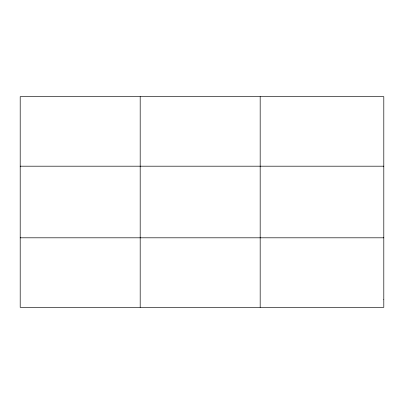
<?xml version="1.0" encoding="UTF-8"?>
<svg xmlns="http://www.w3.org/2000/svg" width="404" height="404" viewBox="0 0 404 404"><rect width="100%" height="100%" fill="white"/><g stroke="black" fill="none" stroke-linecap="round" stroke-linejoin="round"><path stroke-width="0.61" d="M140.188 307.323L140.188 96.677M260.176 307.323L260.176 96.677M20.2 166.19L383.8 166.19M20.2 237.81L383.8 237.81M383.8 299.601L383.8 307.323L20.2 307.323L20.2 96.677L383.8 96.677L383.8 299.601"/></g></svg>
